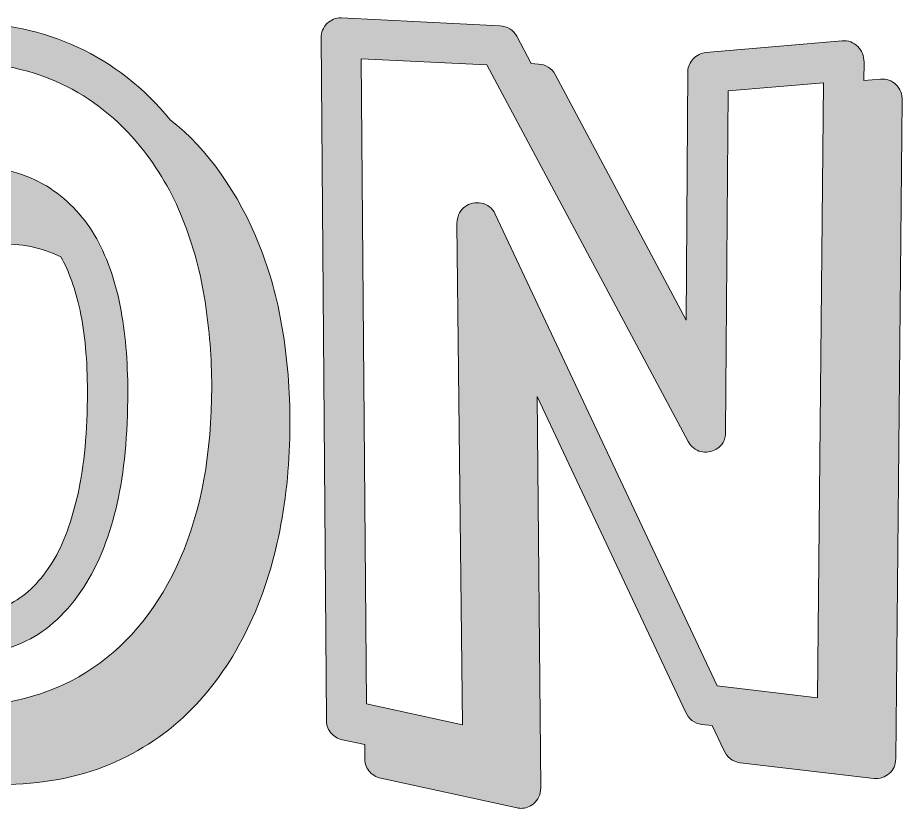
# Model space of a CAD drawing. Header units: inches. Extents: x 73 to 1007, y -1004 to -77.
# Drawn here: x 410.1 to 547.6, y -534 to -411 of the extents above; entities that cross this region are included whole.
import ezdxf

# ---------------------------------------------------------------- set-up
doc = ezdxf.new("R2010")
doc.units = ezdxf.units.IN
doc.header["$MEASUREMENT"] = 0
doc.layers.add('Layer 1', color=7, linetype='Continuous')

# ---------------------------------------------------------------- blocks, each defined once
blk = doc.blocks.new('block 2')
at = {"layer": 'Layer 1', "true_color": 0xffffff}
h = blk.add_hatch(color=7, dxfattribs=at)
h.dxf.hatch_style = 2
edge = h.paths.add_edge_path()
edge.add_spline(control_points=[(516.47, -520.94), (516.47, -520.94), (518.04, -521.1), (518.04, -521.1), (518.04, -521.1), (519.88, -524.91), (519.88, -524.91), (520.31, -526.01), (521.19, -526.72), (522.41, -526.89), (522.41, -526.89), (543.19, -529.32), (543.19, -529.32), (544.1, -529.4), (544.93, -529.15), (545.58, -528.58), (546.25, -528), (546.6, -527.2), (546.6, -526.27), (546.6, -526.27), (547.62, -423.85), (547.62, -423.85), (547.62, -422.89), (547.29, -422.05), (546.66, -421.43), (546, -420.77), (545.16, -420.47), (544.22, -420.55), (544.22, -420.55), (541.62, -420.76), (541.62, -420.76), (541.62, -420.76), (541.67, -417.9), (541.67, -417.9), (541.67, -416.94), (541.34, -416.1), (540.71, -415.48), (540.06, -414.82), (539.21, -414.51), (538.26, -414.6), (538.26, -414.6), (517.09, -416.41), (517.09, -416.41), (516.32, -416.49), (515.64, -416.83), (515.12, -417.39), (514.62, -417.94), (514.33, -418.59), (514.25, -419.33), (514.25, -419.33), (514.03, -458.06), (514.03, -458.06), (514.03, -458.06), (493.66, -419.84), (493.66, -419.84), (493.08, -418.85), (492.16, -418.28), (491.03, -418.2), (491.03, -418.2), (489.92, -418.11), (489.92, -418.11), (489.92, -418.11), (487.71, -413.89), (487.71, -413.89), (487.13, -412.9), (486.22, -412.34), (485.04, -412.25), (485.04, -412.25), (460.39, -411), (460.39, -411), (459.53, -411), (458.76, -411.31), (458.16, -411.91), (457.56, -412.51), (457.24, -413.28), (457.24, -414.15), (457.24, -414.15), (458.1, -520.09), (458.1, -520.09), (458.04, -520.86), (458.25, -521.58), (458.73, -522.18), (459.19, -522.78), (459.83, -523.18), (460.6, -523.35), (460.6, -523.35), (464.06, -524.07), (464.06, -524.07), (464.06, -524.07), (464.06, -526.04), (464.06, -526.04), (463.99, -526.81), (464.2, -527.53), (464.68, -528.13), (465.15, -528.73), (465.77, -529.12), (466.54, -529.29), (466.54, -529.29), (487.72, -533.92), (487.72, -533.92), (487.92, -533.96), (488.12, -533.98), (488.32, -533.98), (489.04, -533.98), (489.7, -533.73), (490.28, -533.26), (491.02, -532.65), (491.4, -531.8), (491.4, -530.79), (491.4, -530.79), (490.83, -469.94), (490.83, -469.94), (490.83, -469.94), (513.93, -518.96), (513.93, -518.96), (514.36, -520.06), (515.24, -520.76), (516.47, -520.94)], knot_values=[0, 0, 0, 0, 1, 1, 1, 2, 2, 2, 3, 3, 3, 4, 4, 4, 5, 5, 5, 6, 6, 6, 7, 7, 7, 8, 8, 8, 9, 9, 9, 10, 10, 10, 11, 11, 11, 12, 12, 12, 13, 13, 13, 14, 14, 14, 15, 15, 15, 16, 16, 16, 17, 17, 17, 18, 18, 18, 19, 19, 19, 20, 20, 20, 21, 21, 21, 22, 22, 22, 23, 23, 23, 24, 24, 24, 25, 25, 25, 26, 26, 26, 27, 27, 27, 28, 28, 28, 29, 29, 29, 30, 30, 30, 31, 31, 31, 32, 32, 32, 33, 33, 33, 34, 34, 34, 35, 35, 35, 36, 36, 36, 37, 37, 37, 38, 38, 38, 39, 39, 39, 39], degree=3, periodic=1)
edge = h.paths.add_edge_path()
edge.add_spline(control_points=[(479.61, -440.4), (479.05, -440.81), (478.38, -441.59), (478.38, -443.04), (478.38, -443.04), (479.23, -521), (479.23, -521), (479.23, -521), (464.31, -517.72), (464.31, -517.72), (464.31, -517.72), (463.46, -417.42), (463.46, -417.42), (463.46, -417.42), (483.02, -418.34), (483.02, -418.34), (483.02, -418.34), (514.32, -476.91), (514.32, -476.91), (514.96, -478.08), (515.88, -478.44), (516.54, -478.54), (517.4, -478.66), (518.23, -478.46), (518.94, -477.96), (518.94, -477.96), (518.94, -477.96), (518.94, -477.96), (519.49, -477.58), (520.14, -476.83), (520.14, -475.45), (520.14, -475.45), (520.52, -422.35), (520.52, -422.35), (520.52, -422.35), (535.37, -421.15), (535.37, -421.15), (535.37, -421.15), (534.46, -516.77), (534.46, -516.77), (534.46, -516.77), (518.86, -514.91), (518.86, -514.91), (518.86, -514.91), (484.32, -441.56), (484.32, -441.56), (483.89, -440.61), (483.13, -440.01), (482.14, -439.83), (481.24, -439.67), (480.36, -439.86), (479.61, -440.4)], knot_values=[0, 0, 0, 0, 1, 1, 1, 2, 2, 2, 3, 3, 3, 4, 4, 4, 5, 5, 5, 6, 6, 6, 7, 7, 7, 8, 8, 8, 9, 9, 9, 10, 10, 10, 11, 11, 11, 12, 12, 12, 13, 13, 13, 14, 14, 14, 15, 15, 15, 16, 16, 16, 17, 17, 17, 17], degree=3, periodic=1)
h = blk.add_hatch(color=7, dxfattribs=at)
h.dxf.hatch_style = 2
edge = h.paths.add_edge_path()
edge.add_spline(control_points=[(364.35, -503.12), (367.03, -507.87), (370.46, -511.98), (374.54, -515.33), (378.65, -520.33), (383.58, -524.1), (389.18, -526.55), (394.8, -529.01), (400.95, -530.26), (407.46, -530.26), (413.76, -530.26), (419.44, -529.21), (424.35, -527.15), (429.26, -525.08), (433.55, -522.2), (437.1, -518.57), (440.62, -514.97), (443.56, -510.74), (445.83, -506.02), (448.08, -501.33), (449.76, -496.2), (450.82, -490.8), (451.88, -485.42), (452.41, -479.88), (452.41, -474.35), (452.41, -468.98), (452.01, -463.91), (451.22, -459.3), (450.43, -454.67), (449.24, -450.35), (447.7, -446.47), (444.37, -438.16), (439.69, -431.56), (433.8, -426.86), (429.69, -421.88), (424.84, -418.08), (419.38, -415.57), (413.89, -413.05), (407.93, -411.78), (401.67, -411.78), (395.51, -411.78), (389.91, -412.9), (385.02, -415.1), (380.14, -417.3), (375.85, -420.33), (372.29, -424.11), (368.74, -427.87), (365.76, -432.22), (363.42, -437.04), (361.09, -441.83), (359.33, -447), (358.19, -452.4), (357.05, -457.78), (356.48, -463.22), (356.48, -468.55), (356.48, -475.09), (357.12, -481.34), (358.39, -487.14), (359.66, -492.98), (361.67, -498.36), (364.35, -503.12)], knot_values=[0, 0, 0, 0, 1, 1, 1, 2, 2, 2, 3, 3, 3, 4, 4, 4, 5, 5, 5, 6, 6, 6, 7, 7, 7, 8, 8, 8, 9, 9, 9, 10, 10, 10, 11, 11, 11, 12, 12, 12, 13, 13, 13, 14, 14, 14, 15, 15, 15, 16, 16, 16, 17, 17, 17, 18, 18, 18, 19, 19, 19, 20, 20, 20, 20], degree=3, periodic=1)
edge = h.paths.add_edge_path()
edge.add_spline(control_points=[(401.67, -417.99), (407.04, -417.99), (412.14, -419.09), (416.83, -421.27), (421.51, -423.45), (425.67, -426.75), (429.18, -431.06), (431.9, -434.44), (434.11, -438.22), (435.72, -442.28), (437.35, -446.38), (438.53, -450.7), (439.21, -455.12), (439.9, -459.58), (440.25, -464.04), (440.25, -468.4), (440.25, -478.71), (438.6, -487.71), (435.35, -495.14), (432.12, -502.5), (427.56, -508.22), (421.78, -512.13), (416.02, -516.04), (409.2, -518.02), (401.51, -518.02), (395.66, -518.02), (390.27, -516.93), (385.47, -514.77), (380.7, -512.62), (376.57, -509.37), (373.21, -505.11), (369.89, -500.98), (367.28, -495.8), (365.45, -489.72), (363.62, -483.61), (362.69, -476.49), (362.69, -468.55), (362.69, -463.81), (363.19, -458.95), (364.19, -454.13), (365.18, -449.31), (366.71, -444.67), (368.72, -440.35), (370.71, -436.06), (373.29, -432.17), (376.37, -428.81), (379.42, -425.48), (383.1, -422.82), (387.28, -420.89), (391.45, -418.96), (396.29, -417.99), (401.67, -417.99)], knot_values=[0, 0, 0, 0, 1, 1, 1, 2, 2, 2, 3, 3, 3, 4, 4, 4, 5, 5, 5, 6, 6, 6, 7, 7, 7, 8, 8, 8, 9, 9, 9, 10, 10, 10, 11, 11, 11, 12, 12, 12, 13, 13, 13, 14, 14, 14, 15, 15, 15, 16, 16, 16, 17, 17, 17, 17], degree=3, periodic=1)
h = blk.add_hatch(color=7, dxfattribs=at)
h.dxf.hatch_style = 2
edge = h.paths.add_edge_path()
edge.add_spline(control_points=[(378.76, -491.51), (379.67, -494.96), (381.06, -498.13), (382.87, -500.91), (384.72, -503.76), (387.18, -506.06), (390.16, -507.75), (393.16, -509.44), (396.92, -510.3), (401.35, -510.3), (405.09, -510.3), (408.69, -509.39), (412.05, -507.6), (415.42, -505.81), (418.38, -502.85), (420.83, -498.81), (422.82, -495.58), (424.4, -491.46), (425.53, -486.57), (426.64, -481.72), (427.2, -475.87), (427.2, -469.18), (427.2, -464.42), (426.8, -459.93), (426.01, -455.82), (425.2, -451.66), (423.86, -447.96), (422.02, -444.82), (420.14, -441.62), (417.63, -439.05), (414.54, -437.17), (411.44, -435.3), (407.61, -434.23), (403.1, -434.01), (397.87, -433.91), (393.45, -434.94), (389.96, -437.1), (386.5, -439.24), (383.73, -442.19), (381.73, -445.87), (379.77, -449.46), (378.37, -453.46), (377.56, -457.75), (376.77, -461.99), (376.39, -466.26), (376.44, -470.43), (376.44, -473.8), (376.6, -477.33), (376.92, -480.92), (377.24, -484.55), (377.86, -488.11), (378.76, -491.51)], knot_values=[0, 0, 0, 0, 1, 1, 1, 2, 2, 2, 3, 3, 3, 4, 4, 4, 5, 5, 5, 6, 6, 6, 7, 7, 7, 8, 8, 8, 9, 9, 9, 10, 10, 10, 11, 11, 11, 12, 12, 12, 13, 13, 13, 14, 14, 14, 15, 15, 15, 16, 16, 16, 17, 17, 17, 17], degree=3, periodic=1)
edge = h.paths.add_edge_path()
edge.add_spline(control_points=[(401.35, -504.09), (399.88, -504.09), (398.42, -503.94), (396.99, -503.64), (395.73, -503.38), (394.53, -502.96), (393.43, -502.38), (391.38, -498.64), (390.03, -494.2), (389.42, -489.19), (388.78, -483.93), (388.53, -478.9), (388.68, -474.22), (388.93, -464.73), (390.8, -457.6), (394.22, -453.03), (394.22, -453.03), (394.24, -453.01), (394.24, -453.01), (397.46, -448.56), (401.67, -446.35), (407.14, -446.25), (410.54, -446.07), (413.78, -446.73), (416.81, -448.22), (418.06, -450.44), (419.05, -453.24), (419.77, -456.53), (420.53, -460.03), (420.92, -464.28), (420.92, -469.18), (420.92, -475.32), (420.43, -480.64), (419.46, -485), (418.5, -489.31), (417.18, -492.88), (415.55, -495.6), (413.69, -498.58), (411.52, -500.77), (409.09, -502.09), (406.65, -503.42), (404.05, -504.09), (401.35, -504.09)], knot_values=[0, 0, 0, 0, 1, 1, 1, 2, 2, 2, 3, 3, 3, 4, 4, 4, 5, 5, 5, 6, 6, 6, 7, 7, 7, 8, 8, 8, 9, 9, 9, 10, 10, 10, 11, 11, 11, 12, 12, 12, 13, 13, 13, 14, 14, 14, 14], degree=3, periodic=1)
at = {"layer": 'Layer 1', "lineweight": 0}
for points, knots in [([(516.47, -520.94), (516.47, -520.94), (518.04, -521.1), (518.04, -521.1), (518.04, -521.1), (519.88, -524.91), (519.88, -524.91), (520.31, -526.01), (521.19, -526.72), (522.41, -526.89), (522.41, -526.89), (543.19, -529.32), (543.19, -529.32), (544.1, -529.4), (544.93, -529.15), (545.58, -528.58), (546.25, -528), (546.6, -527.2), (546.6, -526.27), (546.6, -526.27), (547.62, -423.85), (547.62, -423.85), (547.62, -422.89), (547.29, -422.05), (546.66, -421.43), (546, -420.77), (545.16, -420.47), (544.22, -420.55), (544.22, -420.55), (541.62, -420.76), (541.62, -420.76), (541.62, -420.76), (541.67, -417.9), (541.67, -417.9), (541.67, -416.94), (541.34, -416.1), (540.71, -415.48), (540.06, -414.82), (539.21, -414.51), (538.26, -414.6), (538.26, -414.6), (517.09, -416.41), (517.09, -416.41), (516.32, -416.49), (515.64, -416.83), (515.12, -417.39), (514.62, -417.94), (514.33, -418.59), (514.25, -419.33), (514.25, -419.33), (514.03, -458.06), (514.03, -458.06), (514.03, -458.06), (493.66, -419.84), (493.66, -419.84), (493.08, -418.85), (492.16, -418.28), (491.03, -418.2), (491.03, -418.2), (489.92, -418.11), (489.92, -418.11), (489.92, -418.11), (487.71, -413.89), (487.71, -413.89), (487.13, -412.9), (486.22, -412.34), (485.04, -412.25), (485.04, -412.25), (460.39, -411), (460.39, -411), (459.53, -411), (458.76, -411.31), (458.16, -411.91), (457.56, -412.51), (457.24, -413.28), (457.24, -414.15), (457.24, -414.15), (458.1, -520.09), (458.1, -520.09), (458.04, -520.86), (458.25, -521.58), (458.73, -522.18), (459.19, -522.78), (459.83, -523.18), (460.6, -523.35), (460.6, -523.35), (464.06, -524.07), (464.06, -524.07), (464.06, -524.07), (464.06, -526.04), (464.06, -526.04), (463.99, -526.81), (464.2, -527.53), (464.68, -528.13), (465.15, -528.73), (465.77, -529.12), (466.54, -529.29), (466.54, -529.29), (487.72, -533.92), (487.72, -533.92), (487.92, -533.96), (488.12, -533.98), (488.32, -533.98), (489.04, -533.98), (489.7, -533.73), (490.28, -533.26), (491.02, -532.65), (491.4, -531.8), (491.4, -530.79), (491.4, -530.79), (490.83, -469.94), (490.83, -469.94), (490.83, -469.94), (513.93, -518.96), (513.93, -518.96), (514.36, -520.06), (515.24, -520.76), (516.47, -520.94)], [0, 0, 0, 0, 1, 1, 1, 2, 2, 2, 3, 3, 3, 4, 4, 4, 5, 5, 5, 6, 6, 6, 7, 7, 7, 8, 8, 8, 9, 9, 9, 10, 10, 10, 11, 11, 11, 12, 12, 12, 13, 13, 13, 14, 14, 14, 15, 15, 15, 16, 16, 16, 17, 17, 17, 18, 18, 18, 19, 19, 19, 20, 20, 20, 21, 21, 21, 22, 22, 22, 23, 23, 23, 24, 24, 24, 25, 25, 25, 26, 26, 26, 27, 27, 27, 28, 28, 28, 29, 29, 29, 30, 30, 30, 31, 31, 31, 32, 32, 32, 33, 33, 33, 34, 34, 34, 35, 35, 35, 36, 36, 36, 37, 37, 37, 38, 38, 38, 39, 39, 39, 39]), ([(364.35, -503.12), (367.03, -507.87), (370.46, -511.98), (374.54, -515.33), (378.65, -520.33), (383.58, -524.1), (389.18, -526.55), (394.8, -529.01), (400.95, -530.26), (407.46, -530.26), (413.76, -530.26), (419.44, -529.21), (424.35, -527.15), (429.26, -525.08), (433.55, -522.2), (437.1, -518.57), (440.62, -514.97), (443.56, -510.74), (445.83, -506.02), (448.08, -501.33), (449.76, -496.2), (450.82, -490.8), (451.88, -485.42), (452.41, -479.88), (452.41, -474.35), (452.41, -468.98), (452.01, -463.91), (451.22, -459.3), (450.43, -454.67), (449.24, -450.35), (447.7, -446.47), (444.37, -438.16), (439.69, -431.56), (433.8, -426.86), (429.69, -421.88), (424.84, -418.08), (419.38, -415.57), (413.89, -413.05), (407.93, -411.78), (401.67, -411.78), (395.51, -411.78), (389.91, -412.9), (385.02, -415.1), (380.14, -417.3), (375.85, -420.33), (372.29, -424.11), (368.74, -427.87), (365.76, -432.22), (363.42, -437.04), (361.09, -441.83), (359.33, -447), (358.19, -452.4), (357.05, -457.78), (356.48, -463.22), (356.48, -468.55), (356.48, -475.09), (357.12, -481.34), (358.39, -487.14), (359.66, -492.98), (361.67, -498.36), (364.35, -503.12)], [0, 0, 0, 0, 1, 1, 1, 2, 2, 2, 3, 3, 3, 4, 4, 4, 5, 5, 5, 6, 6, 6, 7, 7, 7, 8, 8, 8, 9, 9, 9, 10, 10, 10, 11, 11, 11, 12, 12, 12, 13, 13, 13, 14, 14, 14, 15, 15, 15, 16, 16, 16, 17, 17, 17, 18, 18, 18, 19, 19, 19, 20, 20, 20, 20]), ([(401.67, -417.99), (407.04, -417.99), (412.14, -419.09), (416.83, -421.27), (421.51, -423.45), (425.67, -426.75), (429.18, -431.06), (431.9, -434.44), (434.11, -438.22), (435.72, -442.28), (437.35, -446.38), (438.53, -450.7), (439.21, -455.12), (439.9, -459.58), (440.25, -464.04), (440.25, -468.4), (440.25, -478.71), (438.6, -487.71), (435.35, -495.14), (432.12, -502.5), (427.56, -508.22), (421.78, -512.13), (416.02, -516.04), (409.2, -518.02), (401.51, -518.02), (395.66, -518.02), (390.27, -516.93), (385.47, -514.77), (380.7, -512.62), (376.57, -509.37), (373.21, -505.11), (369.89, -500.98), (367.28, -495.8), (365.45, -489.72), (363.62, -483.61), (362.69, -476.49), (362.69, -468.55), (362.69, -463.81), (363.19, -458.95), (364.19, -454.13), (365.18, -449.31), (366.71, -444.67), (368.72, -440.35), (370.71, -436.06), (373.29, -432.17), (376.37, -428.81), (379.42, -425.48), (383.1, -422.82), (387.28, -420.89), (391.45, -418.96), (396.29, -417.99), (401.67, -417.99)], [0, 0, 0, 0, 1, 1, 1, 2, 2, 2, 3, 3, 3, 4, 4, 4, 5, 5, 5, 6, 6, 6, 7, 7, 7, 8, 8, 8, 9, 9, 9, 10, 10, 10, 11, 11, 11, 12, 12, 12, 13, 13, 13, 14, 14, 14, 15, 15, 15, 16, 16, 16, 17, 17, 17, 17]), ([(479.61, -440.4), (479.05, -440.81), (478.38, -441.59), (478.38, -443.04), (478.38, -443.04), (479.23, -521), (479.23, -521), (479.23, -521), (464.31, -517.72), (464.31, -517.72), (464.31, -517.72), (463.46, -417.42), (463.46, -417.42), (463.46, -417.42), (483.02, -418.34), (483.02, -418.34), (483.02, -418.34), (514.32, -476.91), (514.32, -476.91), (514.96, -478.08), (515.88, -478.44), (516.54, -478.54), (517.4, -478.66), (518.23, -478.46), (518.94, -477.96), (518.94, -477.96), (518.94, -477.96), (518.94, -477.96), (519.49, -477.58), (520.14, -476.83), (520.14, -475.45), (520.14, -475.45), (520.52, -422.35), (520.52, -422.35), (520.52, -422.35), (535.37, -421.15), (535.37, -421.15), (535.37, -421.15), (534.46, -516.77), (534.46, -516.77), (534.46, -516.77), (518.86, -514.91), (518.86, -514.91), (518.86, -514.91), (484.32, -441.56), (484.32, -441.56), (483.89, -440.61), (483.13, -440.01), (482.14, -439.83), (481.24, -439.67), (480.36, -439.86), (479.61, -440.4)], [0, 0, 0, 0, 1, 1, 1, 2, 2, 2, 3, 3, 3, 4, 4, 4, 5, 5, 5, 6, 6, 6, 7, 7, 7, 8, 8, 8, 9, 9, 9, 10, 10, 10, 11, 11, 11, 12, 12, 12, 13, 13, 13, 14, 14, 14, 15, 15, 15, 16, 16, 16, 17, 17, 17, 17]), ([(378.76, -491.51), (379.67, -494.96), (381.06, -498.13), (382.87, -500.91), (384.72, -503.76), (387.18, -506.06), (390.16, -507.75), (393.16, -509.44), (396.92, -510.3), (401.35, -510.3), (405.09, -510.3), (408.69, -509.39), (412.05, -507.6), (415.42, -505.81), (418.38, -502.85), (420.83, -498.81), (422.82, -495.58), (424.4, -491.46), (425.53, -486.57), (426.64, -481.72), (427.2, -475.87), (427.2, -469.18), (427.2, -464.42), (426.8, -459.93), (426.01, -455.82), (425.2, -451.66), (423.86, -447.96), (422.02, -444.82), (420.14, -441.62), (417.63, -439.05), (414.54, -437.17), (411.44, -435.3), (407.61, -434.23), (403.1, -434.01), (397.87, -433.91), (393.45, -434.94), (389.96, -437.1), (386.5, -439.24), (383.73, -442.19), (381.73, -445.87), (379.77, -449.46), (378.37, -453.46), (377.56, -457.75), (376.77, -461.99), (376.39, -466.26), (376.44, -470.43), (376.44, -473.8), (376.6, -477.33), (376.92, -480.92), (377.24, -484.55), (377.86, -488.11), (378.76, -491.51)], [0, 0, 0, 0, 1, 1, 1, 2, 2, 2, 3, 3, 3, 4, 4, 4, 5, 5, 5, 6, 6, 6, 7, 7, 7, 8, 8, 8, 9, 9, 9, 10, 10, 10, 11, 11, 11, 12, 12, 12, 13, 13, 13, 14, 14, 14, 15, 15, 15, 16, 16, 16, 17, 17, 17, 17]), ([(401.35, -504.09), (399.88, -504.09), (398.42, -503.94), (396.99, -503.64), (395.73, -503.38), (394.53, -502.96), (393.43, -502.38), (391.38, -498.64), (390.03, -494.2), (389.42, -489.19), (388.78, -483.93), (388.53, -478.9), (388.68, -474.22), (388.93, -464.73), (390.8, -457.6), (394.22, -453.03), (394.22, -453.03), (394.24, -453.01), (394.24, -453.01), (397.46, -448.56), (401.67, -446.35), (407.14, -446.25), (410.54, -446.07), (413.78, -446.73), (416.81, -448.22), (418.06, -450.44), (419.05, -453.24), (419.77, -456.53), (420.53, -460.03), (420.92, -464.28), (420.92, -469.18), (420.92, -475.32), (420.43, -480.64), (419.46, -485), (418.5, -489.31), (417.18, -492.88), (415.55, -495.6), (413.69, -498.58), (411.52, -500.77), (409.09, -502.09), (406.65, -503.42), (404.05, -504.09), (401.35, -504.09)], [0, 0, 0, 0, 1, 1, 1, 2, 2, 2, 3, 3, 3, 4, 4, 4, 5, 5, 5, 6, 6, 6, 7, 7, 7, 8, 8, 8, 9, 9, 9, 10, 10, 10, 11, 11, 11, 12, 12, 12, 13, 13, 13, 14, 14, 14, 14])]:
    blk.add_open_spline(points, degree=3, knots=knots, dxfattribs=at)

msp = doc.modelspace()

# ---------------------------------------------------------------- block references
at = {"layer": 'Layer 1'}
msp.add_blockref('block 2', (0, 0), dxfattribs=at)

doc.saveas('drawing.dxf')
